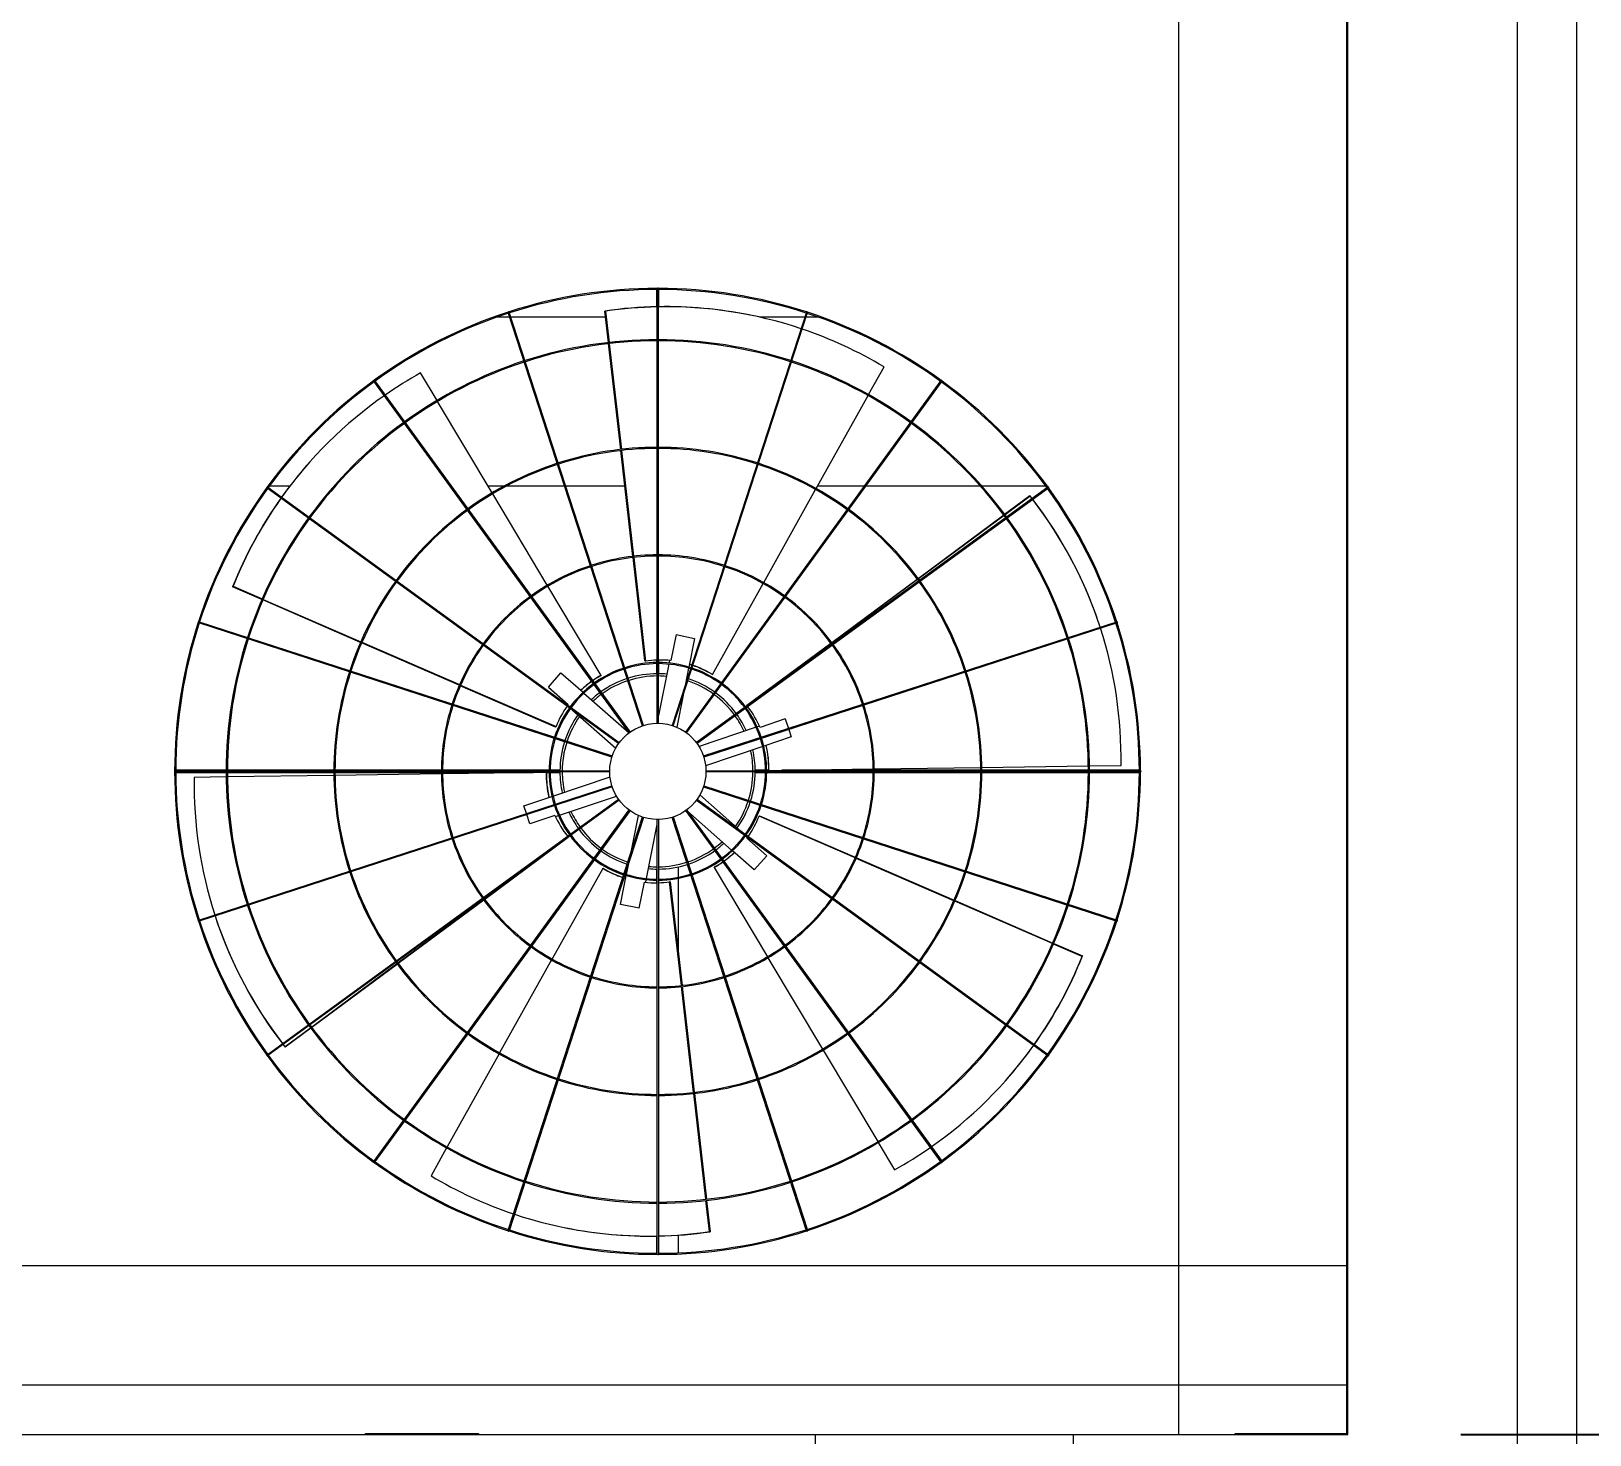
# Model space of a CAD drawing. Header units: millimetres. Extents: x -312439 to 477422, y -331570 to 212570.
# Drawn here: x 350492 to 351874, y 201899 to 203143 of the extents above; entities that cross this region are included whole.
import ezdxf

# ---------------------------------------------------------------- set-up
doc = ezdxf.new("R2010")
doc.units = ezdxf.units.MM
doc.linetypes.add('DASHDOT', pattern=[25.4, 12.7, -6.35, 0, -6.35])
doc.layers.add("MS-110TR'S", color=3, linetype='Continuous', lineweight=5)
doc.styles.add('ROMAND', font='ROMAND.SHX')
doc.dimstyles.new('1-50 (MILIMETRO)', dxfattribs={"dimscale": 0, "dimtxt": 125, "dimasz": 125, "dimexe": 100, "dimexo": 100, "dimgap": 50, "dimtad": 0, "dimdec": 0, "dimzin": 0, "dimdsep": 46, "dimtxsty": 'ROMAND', "dimcen": -390, "dimclrd": 1, "dimclre": 1, "dimclrt": 3, "dimadec": 0, "dimazin": 0, "dimtfac": 1, "dimtdec": 0, "dimtix": 1, "dimtmove": 2, "dimatfit": 2, "dimfxl": 1, "dimtvp": 1, "dimtolj": 1, "dimtzin": 0, "dimarcsym": 0})

# ---------------------------------------------------------------- blocks, each defined once
blk = doc.blocks.new('*D11')
at = {"color": 1, "lineweight": -2, "transparency": 16777216}
for p, q in [((351909.8, 204334.8), (353135.2, 204334.8)), ((353035.2, 204209.8), (353035.2, 201873.8)), ((351909.8, 201748.8), (353135.2, 201748.8))]:
    blk.add_line(p, q, dxfattribs=at)
at = {"color": 1, "transparency": 16777216}
for points in [[(353014.4, 204209.8), (353056, 204209.8), (353035.2, 204334.8)], [(353014.4, 201873.8), (353056, 201873.8), (353035.2, 201748.8)]]:
    blk.add_solid(points, dxfattribs=at)
at = {"layer": 'Defpoints', "color": 0, "transparency": 16777216}
for p in [(351809.8, 204334.8), (351809.8, 201748.8), (353035.2, 201748.8)]:
    blk.add_point(p, dxfattribs=at)
at = {"color": 3, "transparency": 16777216, "insert": (352910.2, 203041.8), "char_height": 125, "attachment_point": 5, "rotation": 90, "style": 'ROMAND'}
blk.add_mtext('\\A1;2586', dxfattribs=at)
blk = doc.blocks.new('*D12')
at = {"color": 1, "lineweight": -2, "transparency": 16777216}
for p, q in [((351759.8, 204184.8), (352383.3, 204184.8)), ((352283.3, 204059.8), (352283.3, 202023.8)), ((351759.8, 201898.8), (352383.3, 201898.8))]:
    blk.add_line(p, q, dxfattribs=at)
at = {"color": 1, "transparency": 16777216}
for points in [[(352262.5, 204059.8), (352304.1, 204059.8), (352283.3, 204184.8)], [(352262.5, 202023.8), (352304.1, 202023.8), (352283.3, 201898.8)]]:
    blk.add_solid(points, dxfattribs=at)
at = {"layer": 'Defpoints', "color": 0, "transparency": 16777216}
for p in [(351659.8, 204184.8), (351659.8, 201898.8), (352283.3, 201898.8)]:
    blk.add_point(p, dxfattribs=at)
at = {"color": 3, "transparency": 16777216, "insert": (352158.3, 203041.8), "char_height": 125, "attachment_point": 5, "rotation": 90, "style": 'ROMAND'}
blk.add_mtext('\\A1;2286', dxfattribs=at)

msp = doc.modelspace()

# ---------------------------------------------------------------- linework, layer by layer
at = {"color": 5, "linetype": 'Continuous', "lineweight": 0}
msp.add_line((351862.684, 200628.55, 0), (351862.684, 204736.097, 0), dxfattribs=at)
at = {"color": 7, "linetype": 'Continuous', "lineweight": 0}
msp.add_line((351809.752, 204334.812, 0), (351809.752, 201748.812, 0), dxfattribs=at)
at = {"color": 6, "linetype": 'DASHDOT', "ltscale": 10}
msp.add_line((351301.752, 201428.162, 0), (351301.752, 201898.812, 0), dxfattribs=at)
at = {"layer": "MS-110TR'S", "color": 3, "linetype": 'Continuous', "lineweight": 0}
for p, q in [((351509.752, 201898.812, 0), (351509.752, 204183.812, 0)), ((351658.752, 201898.812, 0), (351658.752, 204184.812, 0)), ((351659.752, 201898.812, 0), (351659.752, 204184.812, 0)), ((351046.655, 202913.889, 0), (351046.655, 202898.612, 0)), ((351047.405, 202529.388, 0), (351047.405, 202914.64, 0)), ((351048.405, 202529.388, 0), (351048.405, 202914.64, 0)), ((351048.655, 202898.65, 0), (351048.655, 202913.889, 0)), ((351034.248, 202527.146, 0), (350915.199, 202893.542, 0)), ((351035.199, 202527.455, 0), (350916.15, 202893.851, 0)), ((351000.976, 202894.827, 0), (351001.57, 202894.708, 0)), ((351004.168, 202866.923, 0), (351000.976, 202894.827, 0)), ((351001.57, 202894.708, 0), (351004.741, 202866.988, 0)), ((351179.661, 202893.851, 0), (351060.611, 202527.455, 0)), ((351061.562, 202527.146, 0), (351180.612, 202893.542, 0)), ((351129.307, 202891.277, 0), (351128.713, 202891.396, 0)), ((350916.533, 202889.437, 0), (350905.204, 202889.437, 0)), ((351001.592, 202889.437, 0), (350917.584, 202889.437, 0)), ((351178.226, 202889.437, 0), (351137.961, 202889.437, 0)), ((351190.107, 202889.437, 0), (351179.278, 202889.437, 0)), ((351015.009, 202772.144, 0), (351004.281, 202865.929, 0)), ((351004.854, 202865.995, 0), (351015.582, 202772.21, 0)), ((350852.139, 202815.569, 0), (350837.602, 202839.933, 0)), ((351234.8, 202820.691, 0), (351248.51, 202845.244, 0)), ((351022.428, 202520.947, 0), (350795.983, 202832.623, 0)), ((350796.792, 202833.211, 0), (351023.237, 202521.535, 0)), ((351072.573, 202521.535, 0), (351299.019, 202833.211, 0)), ((351073.382, 202520.947, 0), (351299.828, 202832.623, 0)), ((350901.016, 202733.644, 0), (350852.651, 202814.71, 0)), ((351188.29, 202737.4, 0), (351234.312, 202819.818, 0)), ((351025.85, 202677.365, 0), (351015.122, 202771.151, 0)), ((351015.695, 202771.216, 0), (351026.423, 202677.431, 0)), ((350738.135, 202759.717, 0), (350737.735, 202759.262, 0)), ((350721.47, 202739.437, 0), (350703.266, 202739.437, 0)), ((350911.222, 202739.437, 0), (350897.56, 202739.437, 0)), ((350965.271, 202739.437, 0), (350913.336, 202739.437, 0)), ((351018.75, 202739.437, 0), (350966.322, 202739.437, 0)), ((351230.888, 202739.437, 0), (351189.427, 202739.437, 0)), ((351333.971, 202739.437, 0), (351232.124, 202739.437, 0)), ((351392.045, 202739.437, 0), (351335.304, 202739.437, 0)), ((351013.102, 202511.4, 0), (350701.427, 202737.845, 0)), ((350702.015, 202738.654, 0), (351013.69, 202512.209, 0)), ((350949.893, 202651.72, 0), (350901.528, 202732.786, 0)), ((351393.796, 202738.654, 0), (351082.121, 202512.209, 0)), ((351394.384, 202737.845, 0), (351082.709, 202511.4, 0)), ((351141.78, 202654.109, 0), (351187.802, 202736.527, 0)), ((351355.351, 202714.625, 0), (351377.736, 202731.205, 0)), ((351377.93, 202730.631, 0), (351355.694, 202714.162, 0)), ((351377.736, 202731.205, 0), (351377.93, 202730.631, 0)), ((351278.691, 202657.847, 0), (351354.547, 202714.03, 0)), ((351354.89, 202713.567, 0), (351279.034, 202657.384, 0)), ((351036.454, 202584.66, 0), (351025.964, 202676.372, 0)), ((351026.537, 202676.437, 0), (351037.048, 202584.541, 0)), ((351202.03, 202601.069, 0), (351277.887, 202657.252, 0)), ((351278.23, 202656.788, 0), (351202.373, 202600.606, 0)), ((350670.895, 202650.354, 0), (350671.295, 202650.809, 0)), ((350696.841, 202639.086, 0), (350670.895, 202650.354, 0)), ((350671.295, 202650.809, 0), (350697.071, 202639.615, 0)), ((350997.554, 202571.833, 0), (350950.405, 202650.861, 0)), ((351096.305, 202572.671, 0), (351141.292, 202653.236, 0)), ((350784.342, 202601.085, 0), (350697.758, 202638.688, 0)), ((350697.988, 202639.217, 0), (350784.572, 202601.614, 0)), ((351007.183, 202499.438, 0), (350640.786, 202618.487, 0)), ((350641.095, 202619.438, 0), (351007.492, 202500.389, 0)), ((351088.319, 202500.389, 0), (351454.715, 202619.438, 0)), ((351455.024, 202618.487, 0), (351088.628, 202499.438, 0)), ((351438.828, 202618.292, 0), (351438.634, 202618.866, 0)), ((350785.489, 202601.216, 0), (350872.074, 202563.614, 0)), ((351063.998, 202607.936, 0), (351059.399, 202584.981, 0)), ((351063.998, 202607.936, 0), (351080.477, 202604.635, 0)), ((351080.477, 202604.635, 0), (351075.391, 202579.244, 0)), ((350871.843, 202563.085, 0), (350785.259, 202600.687, 0)), ((351126.863, 202545.397, 0), (351201.227, 202600.474, 0)), ((351201.57, 202600.01, 0), (351129.492, 202546.626, 0)), ((350950.861, 202561.487, 0), (350961.959, 202574.108, 0)), ((350961.959, 202574.108, 0), (350981.589, 202556.846, 0)), ((351036.454, 202584.66, 0), (351037.048, 202584.541, 0)), ((351046.655, 202585.409, 0), (351046.655, 202583.232, 0)), ((351046.655, 202582.232, 0), (351046.655, 202573.304, 0)), ((351057.485, 202581.759, 0), (351048.405, 202536.429, 0)), ((351048.655, 202583.238, 0), (351048.655, 202585.461, 0)), ((351048.655, 202573.304, 0), (351048.655, 202582.237, 0)), ((351058.155, 202585.102, 0), (351057.683, 202582.744, 0)), ((351075.194, 202578.259, 0), (351072.099, 202562.811, 0)), ((350957.247, 202525.995, 0), (350872.761, 202562.686, 0)), ((350872.991, 202563.215, 0), (350957.647, 202526.45, 0)), ((350950.861, 202561.487, 0), (350968.442, 202546.027, 0)), ((350997.154, 202571.378, 0), (350997.554, 202571.833, 0)), ((351046.655, 202573.304, 0), (351047.405, 202573.304, 0)), ((351048.405, 202573.304, 0), (351048.655, 202573.304, 0)), ((351095.711, 202572.79, 0), (351096.305, 202572.671, 0)), ((350982.343, 202556.183, 0), (351022.42, 202520.941, 0)), ((351070.409, 202554.374, 0), (351064.714, 202525.94, 0)), ((350971.861, 202541.363, 0), (351010.554, 202507.339, 0)), ((351126.863, 202545.397, 0), (351127.047, 202544.85, 0)), ((351160.792, 202533.181, 0), (351138.613, 202525.686, 0)), ((351160.792, 202533.181, 0), (351163.607, 202524.852, 0)), ((350957.247, 202525.995, 0), (350957.647, 202526.45, 0)), ((351047.405, 202531.437, 0), (351046.994, 202529.381, 0)), ((351135.059, 202525.798, 0), (351084.472, 202508.701, 0)), ((351138.096, 202526.824, 0), (351136.011, 202526.119, 0)), ((351163.928, 202523.904, 0), (351166.173, 202517.259, 0)), ((351140.853, 202508.702, 0), (351090.284, 202491.612, 0)), ((351166.173, 202517.259, 0), (351141.804, 202509.023, 0)), ((351335.185, 202490.275, 0), (351429.572, 202491.627, 0)), ((351430.572, 202491.641, 0), (351458.563, 202492.042, 0)), ((350619.998, 202487.232, 0), (351005.249, 202487.232, 0)), ((351005.249, 202486.232, 0), (350619.998, 202486.232, 0)), ((350665.208, 202487.732, 0), (350620.499, 202487.732, 0)), ((350620.499, 202485.732, 0), (350665.208, 202485.732, 0)), ((350665.238, 202481.83, 0), (350636.747, 202481.421, 0)), ((350760.605, 202487.732, 0), (350666.208, 202487.732, 0)), ((350666.208, 202485.732, 0), (350760.605, 202485.732, 0)), ((350760.625, 202483.196, 0), (350666.238, 202481.844, 0)), ((350856.003, 202487.732, 0), (350761.605, 202487.732, 0)), ((350761.605, 202485.732, 0), (350856.003, 202485.732, 0)), ((350856.013, 202484.563, 0), (350761.625, 202483.211, 0)), ((350951.402, 202487.732, 0), (350857.003, 202487.732, 0)), ((350857.003, 202485.732, 0), (350937.597, 202485.732, 0)), ((350948.905, 202485.894, 0), (350857.012, 202484.577, 0)), ((350949.099, 202485.32, 0), (350948.905, 202485.894, 0)), ((350948.96, 202485.732, 0), (350951.402, 202485.732, 0)), ((350961.083, 202487.732, 0), (350952.402, 202487.732, 0)), ((350952.402, 202485.732, 0), (350961.083, 202485.732, 0)), ((350954.921, 202464.919, 0), (351005.508, 202482.015, 0)), ((350961.083, 202487.232, 0), (350961.083, 202487.732, 0)), ((350961.083, 202485.732, 0), (350961.083, 202486.232, 0)), ((351090.561, 202487.232, 0), (351475.813, 202487.232, 0)), ((351475.813, 202486.232, 0), (351090.561, 202486.232, 0)), ((351143.409, 202487.732, 0), (351134.228, 202487.732, 0)), ((351134.228, 202487.732, 0), (351134.228, 202487.232, 0)), ((351134.228, 202486.232, 0), (351134.228, 202485.732, 0)), ((351134.228, 202485.732, 0), (351143.409, 202485.732, 0)), ((351146.351, 202487.732, 0), (351144.409, 202487.732, 0)), ((351144.409, 202485.732, 0), (351238.808, 202485.732, 0)), ((351146.212, 202488.144, 0), (351146.406, 202487.57, 0)), ((351146.406, 202487.57, 0), (351238.798, 202488.894, 0)), ((351238.808, 202487.732, 0), (351157.713, 202487.732, 0)), ((351239.798, 202488.908, 0), (351334.185, 202490.26, 0)), ((351334.205, 202487.732, 0), (351239.808, 202487.732, 0)), ((351239.808, 202485.732, 0), (351334.205, 202485.732, 0)), ((351429.602, 202487.732, 0), (351335.205, 202487.732, 0)), ((351335.205, 202485.732, 0), (351429.602, 202485.732, 0)), ((351474.812, 202487.732, 0), (351430.602, 202487.732, 0)), ((351430.602, 202485.732, 0), (351474.812, 202485.732, 0)), ((350640.786, 202354.977, 0), (351007.183, 202474.026, 0)), ((351007.492, 202473.075, 0), (350641.095, 202354.026, 0)), ((350929.137, 202456.205, 0), (350953.97, 202464.597, 0)), ((350960.686, 202447.813, 0), (351011.255, 202464.903, 0)), ((351121.072, 202434.191, 0), (351085.092, 202465.83, 0)), ((351088.319, 202473.075, 0), (351454.715, 202354.026, 0)), ((351088.628, 202474.026, 0), (351455.024, 202354.977, 0)), ((350701.427, 202235.619, 0), (351013.102, 202462.064, 0)), ((351013.69, 202461.255, 0), (350702.015, 202234.81, 0)), ((350795.983, 202140.841, 0), (351022.428, 202452.517, 0)), ((351023.237, 202451.929, 0), (350796.792, 202140.253, 0)), ((350931.433, 202449.413, 0), (350929.137, 202456.205, 0)), ((351299.019, 202140.253, 0), (351072.573, 202451.929, 0)), ((351073.382, 202452.517, 0), (351299.828, 202140.841, 0)), ((351113.226, 202417.054, 0), (351074.24, 202451.336, 0)), ((351082.121, 202461.255, 0), (351393.796, 202234.81, 0)), ((351082.709, 202462.064, 0), (351394.384, 202235.619, 0)), ((350915.199, 202079.922, 0), (351034.248, 202446.318, 0)), ((351035.199, 202446.009, 0), (350916.15, 202079.613, 0)), ((350934.518, 202440.283, 0), (350931.753, 202448.466, 0)), ((350956.697, 202447.778, 0), (350934.518, 202440.283, 0)), ((350957.214, 202446.64, 0), (350959.735, 202447.492, 0)), ((351024.098, 202415.078, 0), (351030.637, 202447.724, 0)), ((351037.836, 202391.756, 0), (351047.405, 202439.531, 0)), ((351047.405, 202058.824, 0), (351047.405, 202444.076, 0)), ((351048.405, 202444.076, 0), (351048.405, 202058.824, 0)), ((351179.661, 202079.613, 0), (351060.611, 202446.009, 0)), ((351061.562, 202446.318, 0), (351180.612, 202079.922, 0)), ((351138.064, 202447.469, 0), (351137.664, 202447.014, 0)), ((351222.74, 202410.066, 0), (351137.664, 202447.014, 0)), ((351138.064, 202447.469, 0), (351222.971, 202410.595, 0)), ((350968.448, 202428.067, 0), (350894.407, 202373.229, 0)), ((350968.448, 202428.067, 0), (350968.362, 202428.322, 0)), ((351126.869, 202427.437, 0), (351144.45, 202411.977, 0)), ((350894.064, 202373.693, 0), (350940.062, 202407.761, 0)), ((351133.352, 202399.356, 0), (351113.98, 202416.39, 0)), ((351144.45, 202411.977, 0), (351133.352, 202399.356, 0)), ((351310.242, 202372.066, 0), (351223.657, 202409.668, 0)), ((351223.888, 202410.197, 0), (351310.472, 202372.594, 0)), ((350999.006, 202400.793, 0), (350954.138, 202320.442, 0)), ((350999.6, 202400.674, 0), (350999.006, 202400.793, 0)), ((351014.834, 202368.829, 0), (351019.948, 202394.362, 0)), ((351020.146, 202395.347, 0), (351022.408, 202406.64, 0)), ((351047.405, 202400.16, 0), (351046.655, 202400.16, 0)), ((351046.655, 202400.16, 0), (351046.655, 202391.232, 0)), ((351048.655, 202400.16, 0), (351048.405, 202400.16, 0)), ((351048.655, 202391.227, 0), (351048.655, 202400.16, 0)), ((351066.025, 202402.125, 0), (351066.025, 202392.958, 0)), ((351098.156, 202402.086, 0), (351097.756, 202401.631, 0)), ((351097.756, 202401.631, 0), (351145.036, 202322.384, 0)), ((351031.313, 202365.528, 0), (351035.911, 202388.483, 0)), ((351037.156, 202388.362, 0), (351037.638, 202390.771, 0)), ((351046.655, 202390.232, 0), (351046.655, 202388.003, 0)), ((351048.655, 202388.055, 0), (351048.655, 202390.226, 0)), ((351068.78, 202296.972, 0), (351058.263, 202388.923, 0)), ((351058.857, 202388.804, 0), (351058.263, 202388.923, 0)), ((351058.857, 202388.804, 0), (351069.354, 202297.036, 0)), ((351066.025, 202391.94, 0), (351066.025, 202326.138, 0)), ((350817.404, 202316.915, 0), (350893.261, 202373.098, 0)), ((350893.603, 202372.634, 0), (350817.747, 202316.451, 0)), ((351031.313, 202365.528, 0), (351014.834, 202368.829, 0)), ((351397.743, 202334.065, 0), (351311.159, 202371.667, 0)), ((351311.389, 202372.196, 0), (351397.973, 202334.594, 0)), ((350656.483, 202355.172, 0), (350656.677, 202354.598, 0)), ((351424.016, 202322.655, 0), (351398.66, 202333.667, 0)), ((351398.891, 202334.195, 0), (351424.416, 202323.11, 0)), ((350740.744, 202260.137, 0), (350816.6, 202316.32, 0)), ((350816.943, 202315.856, 0), (350741.086, 202259.673, 0)), ((350953.65, 202319.569, 0), (350907.628, 202237.151, 0)), ((351145.548, 202321.525, 0), (351193.913, 202240.459, 0)), ((351424.416, 202323.11, 0), (351424.016, 202322.655, 0)), ((351079.622, 202202.192, 0), (351068.894, 202295.978, 0)), ((351069.467, 202296.042, 0), (351080.195, 202202.257, 0)), ((350717.38, 202242.833, 0), (350739.94, 202259.542, 0)), ((350740.283, 202259.078, 0), (350717.574, 202242.259, 0)), ((350717.574, 202242.259, 0), (350717.38, 202242.833, 0)), ((350907.14, 202236.278, 0), (350861.118, 202153.86, 0)), ((351194.426, 202239.6, 0), (351242.79, 202158.535, 0)), ((351357.176, 202213.747, 0), (351357.576, 202214.202, 0)), ((351090.463, 202107.413, 0), (351079.735, 202201.199, 0)), ((351080.308, 202201.263, 0), (351091.036, 202107.478, 0)), ((350860.63, 202152.987, 0), (350846.8, 202128.22, 0)), ((351243.303, 202157.676, 0), (351257.708, 202133.531, 0)), ((351093.741, 202078.756, 0), (351090.576, 202106.42, 0)), ((351091.15, 202106.485, 0), (351094.335, 202078.637, 0)), ((350966.004, 202082.187, 0), (350966.598, 202082.068, 0)), ((351094.335, 202078.637, 0), (351093.741, 202078.756, 0)), ((351046.655, 202074.814, 0), (351046.655, 202059.575, 0)), ((351048.655, 202059.575, 0), (351048.655, 202074.852, 0)), ((351066.025, 202075.636, 0), (351066.025, 202059.969, 0)), ((346958.383, 202048.812, 0), (351658.752, 202048.812, 0)), ((351658.752, 201998.812, 0), (351659.752, 201998.812, 0)), ((351658.752, 201942.812, 0), (346959.383, 201942.812, 0)), ((342257.014, 201898.812, 0), (351659.752, 201898.812, 0)), ((350788.778, 201899.812, 0), (350888.778, 201899.812, 0)), ((350788.778, 201898.812, 0), (350788.778, 201899.812, 0)), ((350888.778, 201899.812, 0), (350888.778, 201898.812, 0)), ((351187.252, 201898.812, 0), (351187.252, 201851.212, 0)), ((351416.252, 201898.812, 0), (351416.252, 201851.212, 0)), ((351559.752, 201898.812, 0), (351559.752, 201899.812, 0)), ((351559.752, 201899.812, 0), (351658.752, 201899.812, 0))]:
    msp.add_line(p, q, dxfattribs=at)
msp.add_circle((351047.905, 202486.732, 0), 42.659, dxfattribs=at)
for centre, radius, start, end in [((351047.655, 202486.732, 0), 428.158, 90.024494, 107.917544), ((351047.655, 202486.732, 0), 427.158, 90.033533, 107.901042), ((351047.905, 202914.64, 0), 0.5, 0, 180), ((351047.655, 202486.732, 0), 428.158, 72.030975, 89.908558), ((351047.655, 202486.732, 0), 427.158, 72.035174, 89.899401), ((351047.655, 202486.732, 0), 428.158, 108.018773, 125.932197), ((351047.655, 202486.732, 0), 427.158, 108.035174, 125.905805), ((350915.675, 202893.697, 0), 0.5, 18, 198), ((351180.136, 202893.697, 0), 0.5, 342, 162), ((351047.655, 202486.732, 0), 427.158, 54.039937, 71.901042), ((351047.655, 202486.732, 0), 428.158, 54.03841, 71.905364), ((351047.905, 202486.732, 0), 382.698, 90.074858, 107.925142), ((351047.905, 202486.732, 0), 381.698, 90.075054, 107.924946), ((351047.905, 202486.732, 0), 382.698, 72.074858, 89.925142), ((351047.905, 202486.732, 0), 381.698, 72.075054, 89.924946), ((351047.905, 202486.732, 0), 382.698, 108.074858, 125.925142), ((351047.905, 202486.732, 0), 382.698, 54.074858, 71.925142), ((351047.905, 202486.732, 0), 381.698, 108.075054, 125.924946), ((351047.905, 202486.732, 0), 381.698, 54.075054, 71.924946), ((351047.655, 202486.732, 0), 428.158, 126.013622, 143.951759), ((351047.655, 202486.732, 0), 427.158, 126.039937, 143.913223), ((350796.387, 202832.917, 0), 0.5, 36, 216), ((351299.423, 202832.917, 0), 0.5, 324, 144), ((351047.655, 202486.732, 0), 427.158, 36.047356, 53.905805), ((351047.655, 202486.732, 0), 428.158, 36.046941, 53.907446), ((351047.905, 202486.732, 0), 382.698, 126.074858, 143.925142), ((351047.905, 202486.732, 0), 381.698, 126.075054, 143.924946), ((351047.905, 202486.732, 0), 381.698, 36.075054, 53.924946), ((351047.905, 202486.732, 0), 382.698, 36.074858, 53.925142), ((351047.905, 202486.732, 0), 287.302, 90.099714, 107.900286), ((351047.905, 202486.732, 0), 286.302, 90.100062, 107.899938), ((351047.905, 202486.732, 0), 287.302, 72.099714, 89.900286), ((351047.905, 202486.732, 0), 286.302, 72.100062, 89.899938), ((351047.905, 202486.732, 0), 287.302, 108.099714, 125.900286), ((351047.905, 202486.732, 0), 286.302, 108.100062, 125.899938), ((351047.905, 202486.732, 0), 286.302, 54.100062, 71.899938), ((351047.905, 202486.732, 0), 287.302, 54.099714, 71.900286), ((351047.655, 202486.732, 0), 428.158, 144.008871, 161.974926), ((351047.655, 202486.732, 0), 427.158, 144.047356, 161.922571), ((350701.721, 202738.25, 0), 0.5, 54, 234), ((351047.655, 202486.732, 0), 427.158, 18.056704, 35.913223), ((351394.09, 202738.25, 0), 0.5, 306, 126), ((351047.655, 202486.732, 0), 428.158, 18.056552, 35.913726), ((351047.905, 202486.732, 0), 287.302, 126.099714, 143.900286), ((351047.905, 202486.732, 0), 286.302, 126.100062, 143.899938), ((351047.905, 202486.732, 0), 286.302, 36.100062, 53.899938), ((351047.905, 202486.732, 0), 287.302, 36.099714, 53.900286), ((351047.905, 202486.732, 0), 382.698, 144.074858, 161.925142), ((351047.905, 202486.732, 0), 381.698, 144.075054, 161.924946), ((351047.905, 202486.732, 0), 381.698, 18.075054, 35.924946), ((351047.905, 202486.732, 0), 382.698, 18.074858, 35.925142), ((351047.905, 202486.732, 0), 191.905, 90.149282, 107.850718), ((351047.905, 202486.732, 0), 190.905, 90.150064, 107.849936), ((351047.905, 202486.732, 0), 191.905, 72.149282, 89.850718), ((351047.905, 202486.732, 0), 190.905, 72.150064, 89.849936), ((351047.905, 202486.732, 0), 191.905, 108.149282, 125.850718), ((351047.905, 202486.732, 0), 190.905, 108.150064, 125.849936), ((351047.905, 202486.732, 0), 190.905, 54.150064, 71.849936), ((351047.905, 202486.732, 0), 191.905, 54.149282, 71.850718), ((351047.905, 202486.732, 0), 287.302, 144.099714, 161.900286), ((351047.905, 202486.732, 0), 286.302, 144.100062, 161.899938), ((351047.905, 202486.732, 0), 286.302, 18.100062, 35.899938), ((351047.905, 202486.732, 0), 287.302, 18.099714, 35.900286), ((351047.905, 202486.732, 0), 191.905, 126.149282, 143.850718), ((351047.905, 202486.732, 0), 190.905, 126.150064, 143.849936), ((351047.905, 202486.732, 0), 190.905, 36.150064, 53.849936), ((351047.905, 202486.732, 0), 191.905, 36.149282, 53.850718), ((351047.655, 202486.732, 0), 428.158, 162.004374, 197.995626), ((351047.655, 202486.732, 0), 427.158, 162.056704, 179.932934), ((350640.941, 202618.963, 0), 0.5, 72, 252), ((351047.655, 202486.732, 0), 427.158, 0.067066, 17.922571), ((351454.87, 202618.963, 0), 0.5, 288, 108), ((351047.655, 202486.732, 0), 428.158, 0.06691, 17.922771), ((351047.905, 202486.732, 0), 382.698, 162.074858, 179.925142), ((351047.905, 202486.732, 0), 381.698, 162.075054, 179.924946), ((351047.905, 202486.732, 0), 381.698, 0.075054, 17.924946), ((351047.905, 202486.732, 0), 382.698, 0.074858, 17.925142), ((351047.905, 202486.732, 0), 191.905, 144.149282, 161.850718), ((351047.905, 202486.732, 0), 190.905, 144.150064, 161.849936), ((351047.905, 202486.732, 0), 190.905, 18.150064, 35.849936), ((351047.905, 202486.732, 0), 191.905, 18.149282, 35.850718), ((351047.905, 202486.732, 0), 287.302, 162.099714, 179.900286), ((351047.905, 202486.732, 0), 286.302, 162.100062, 179.899938), ((351047.905, 202486.732, 0), 96.508, 108.296845, 125.703155), ((351047.905, 202486.732, 0), 95.508, 108.299953, 125.700047), ((351047.905, 202486.732, 0), 96.508, 90.296845, 107.703155), ((351047.905, 202486.732, 0), 95.508, 90.299953, 107.700047), ((351047.905, 202486.732, 0), 96.508, 72.296845, 89.703155), ((351047.905, 202486.732, 0), 95.508, 72.299953, 89.700047), ((351047.905, 202486.732, 0), 95.508, 54.299953, 71.700047), ((351047.905, 202486.732, 0), 96.508, 54.296845, 71.703155), ((351047.905, 202486.732, 0), 286.302, 0.100062, 17.899938), ((351047.905, 202486.732, 0), 287.302, 0.099714, 17.900286), ((351047.905, 202486.732, 0), 96.508, 126.296845, 143.703155), ((351047.905, 202486.732, 0), 95.508, 126.299953, 143.700047), ((351047.655, 202486.732, 0), 86.578, 108.173543, 125.535257), ((351047.655, 202486.732, 0), 84.578, 108.177647, 125.524267), ((351047.655, 202486.732, 0), 86.578, 90.165445, 107.511756), ((351047.655, 202486.732, 0), 84.578, 90.169358, 107.500211), ((351047.655, 202486.732, 0), 86.578, 84.656808, 89.503658), ((351047.655, 202486.732, 0), 84.578, 84.798838, 89.491921), ((351047.655, 202486.732, 0), 84.578, 72.177647, 72.547384), ((351047.655, 202486.732, 0), 86.578, 72.173543, 72.689414), ((351047.655, 202486.732, 0), 84.578, 54.201702, 71.500211), ((351047.655, 202486.732, 0), 86.578, 54.197043, 71.511756), ((351047.905, 202486.732, 0), 95.508, 36.299953, 53.700047), ((351047.905, 202486.732, 0), 96.508, 36.296845, 53.703155), ((351047.655, 202486.732, 0), 86.578, 126.197043, 132.689414), ((351047.655, 202486.732, 0), 84.578, 126.201702, 132.547384), ((351047.655, 202486.732, 0), 84.578, 36.23917, 53.524267), ((351047.655, 202486.732, 0), 86.578, 36.233645, 53.535257), ((351047.905, 202486.732, 0), 191.905, 162.149282, 179.850718), ((351047.905, 202486.732, 0), 190.905, 162.150064, 179.849936), ((351047.905, 202486.732, 0), 96.508, 144.296845, 161.703155), ((351047.905, 202486.732, 0), 95.508, 144.299953, 161.700047), ((351047.655, 202486.732, 0), 86.578, 144.656808, 161.617982), ((351047.655, 202486.732, 0), 84.578, 144.798838, 161.608948), ((351047.655, 202486.732, 0), 84.578, 24.798838, 35.561735), ((351047.655, 202486.732, 0), 86.578, 24.656808, 35.57186), ((351047.905, 202486.732, 0), 95.508, 18.299953, 35.700047), ((351047.905, 202486.732, 0), 96.508, 18.296845, 35.703155), ((351047.905, 202486.732, 0), 190.905, 0.150064, 17.849936), ((351047.905, 202486.732, 0), 191.905, 0.149282, 17.850718), ((351047.905, 202486.732, 0), 96.508, 162.296845, 179.703155), ((351047.905, 202486.732, 0), 95.508, 162.299953, 179.700047), ((351047.655, 202486.732, 0), 86.578, 162.279766, 179.669108), ((351047.655, 202486.732, 0), 84.578, 162.286382, 179.661283), ((351047.655, 202486.732, 0), 84.578, 0.338717, 12.547384), ((351047.655, 202486.732, 0), 86.578, 0.330892, 12.689414), ((351047.905, 202486.732, 0), 95.508, 0.299953, 17.700047), ((351047.905, 202486.732, 0), 96.508, 0.296845, 17.703155), ((350619.998, 202486.732, 0), 0.5, 90, 270), ((351047.655, 202486.732, 0), 427.158, 180.067066, 197.943296), ((351047.905, 202486.732, 0), 382.698, 180.074858, 197.925142), ((351047.905, 202486.732, 0), 381.698, 180.075054, 197.924946), ((351047.905, 202486.732, 0), 287.302, 180.099714, 197.900286), ((351047.905, 202486.732, 0), 286.302, 180.100062, 197.899938), ((351047.905, 202486.732, 0), 191.905, 180.149282, 197.850718), ((351047.905, 202486.732, 0), 190.905, 180.150064, 197.849936), ((351047.905, 202486.732, 0), 96.508, 180.296845, 197.703155), ((351047.905, 202486.732, 0), 95.508, 180.299953, 197.700047), ((351047.655, 202486.732, 0), 86.578, 180.330892, 192.689414), ((351047.655, 202486.732, 0), 84.578, 180.338717, 192.547384), ((351047.655, 202486.732, 0), 84.578, 342.391052, 359.661283), ((351047.655, 202486.732, 0), 86.578, 342.382018, 359.669108), ((351047.905, 202486.732, 0), 95.508, 342.299953, 359.700047), ((351047.905, 202486.732, 0), 96.508, 342.296845, 359.703155), ((351047.905, 202486.732, 0), 190.905, 342.150064, 359.849936), ((351047.905, 202486.732, 0), 191.905, 342.149282, 359.850718), ((351047.905, 202486.732, 0), 286.302, 342.100062, 359.899938), ((351047.905, 202486.732, 0), 287.302, 342.099714, 359.900286), ((351047.905, 202486.732, 0), 381.698, 342.075054, 359.924946), ((351047.905, 202486.732, 0), 382.698, 342.074858, 359.925142), ((351047.655, 202486.732, 0), 427.158, 342.077429, 359.932934), ((351047.655, 202486.732, 0), 428.158, 342.077229, 359.93309), ((351475.813, 202486.732, 0), 0.5, 270, 90), ((351047.905, 202486.732, 0), 96.508, 198.296845, 215.703155), ((351047.905, 202486.732, 0), 95.508, 198.299953, 215.700047), ((351047.655, 202486.732, 0), 86.578, 204.656808, 215.766355), ((351047.655, 202486.732, 0), 84.578, 204.798838, 215.76083), ((351047.655, 202486.732, 0), 84.578, 324.798838, 341.713618), ((351047.655, 202486.732, 0), 86.578, 324.656808, 341.720234), ((351047.905, 202486.732, 0), 95.508, 324.299953, 341.700047), ((351047.905, 202486.732, 0), 96.508, 324.296845, 341.703155), ((351047.655, 202486.732, 0), 86.578, 216.42814, 233.802957), ((351047.655, 202486.732, 0), 84.578, 216.438265, 233.798298), ((351047.905, 202486.732, 0), 191.905, 198.149282, 215.850718), ((351047.905, 202486.732, 0), 190.905, 198.150064, 215.849936), ((351047.905, 202486.732, 0), 96.508, 216.296845, 233.703155), ((351047.905, 202486.732, 0), 95.508, 216.299953, 233.700047), ((351047.655, 202486.732, 0), 84.578, 306.475733, 312.547384), ((351047.655, 202486.732, 0), 86.578, 306.464743, 312.689414), ((351047.905, 202486.732, 0), 95.508, 306.299953, 323.700047), ((351047.905, 202486.732, 0), 96.508, 306.296845, 323.703155), ((351047.905, 202486.732, 0), 190.905, 324.150064, 341.849936), ((351047.905, 202486.732, 0), 191.905, 324.149282, 341.850718), ((351047.905, 202486.732, 0), 96.508, 234.296845, 251.703155), ((351047.905, 202486.732, 0), 95.508, 234.299953, 251.700047), ((351047.655, 202486.732, 0), 86.578, 234.464743, 251.826457), ((351047.655, 202486.732, 0), 84.578, 234.475733, 251.822353), ((351047.655, 202486.732, 0), 84.578, 288.499789, 305.798298), ((351047.655, 202486.732, 0), 86.578, 288.488244, 305.802957), ((351047.905, 202486.732, 0), 95.508, 288.299953, 305.700047), ((351047.905, 202486.732, 0), 96.508, 288.296845, 305.703155), ((351047.905, 202486.732, 0), 287.302, 198.099714, 215.900286), ((351047.905, 202486.732, 0), 286.302, 198.100062, 215.899938), ((351047.905, 202486.732, 0), 96.508, 252.296845, 269.703155), ((351047.905, 202486.732, 0), 95.508, 252.299953, 269.700047), ((351047.655, 202486.732, 0), 86.578, 252.488244, 252.689414), ((351047.655, 202486.732, 0), 84.578, 252.499789, 252.547384), ((351047.655, 202486.732, 0), 86.578, 264.656808, 269.834555), ((351047.655, 202486.732, 0), 84.578, 264.798838, 269.830642), ((351047.655, 202486.732, 0), 84.578, 270.508079, 287.822353), ((351047.655, 202486.732, 0), 86.578, 270.496342, 287.826457), ((351047.905, 202486.732, 0), 95.508, 270.299953, 287.700047), ((351047.905, 202486.732, 0), 96.508, 270.296845, 287.703155), ((351047.905, 202486.732, 0), 286.302, 324.100062, 341.899938), ((351047.905, 202486.732, 0), 287.302, 324.099714, 341.900286), ((351047.905, 202486.732, 0), 382.698, 198.074858, 215.925142), ((351047.905, 202486.732, 0), 381.698, 198.075054, 215.924946), ((351047.905, 202486.732, 0), 191.905, 216.149282, 233.850718), ((351047.905, 202486.732, 0), 190.905, 216.150064, 233.849936), ((351047.905, 202486.732, 0), 190.905, 306.150064, 323.849936), ((351047.905, 202486.732, 0), 191.905, 306.149282, 323.850718), ((351047.905, 202486.732, 0), 381.698, 324.075054, 341.924946), ((351047.905, 202486.732, 0), 382.698, 324.074858, 341.925142), ((350640.941, 202354.501, 0), 0.5, 108, 288), ((351047.655, 202486.732, 0), 428.158, 198.025074, 215.991129), ((351047.655, 202486.732, 0), 427.158, 198.077429, 215.952644), ((351047.655, 202486.732, 0), 427.158, 324.086777, 341.943296), ((351047.655, 202486.732, 0), 428.158, 324.086274, 341.943448), ((351454.87, 202354.501, 0), 0.5, 252, 72), ((351047.905, 202486.732, 0), 191.905, 234.149282, 251.850718), ((351047.905, 202486.732, 0), 190.905, 234.150064, 251.849936), ((351047.905, 202486.732, 0), 190.905, 288.150064, 305.849936), ((351047.905, 202486.732, 0), 191.905, 288.149282, 305.850718), ((351047.905, 202486.732, 0), 287.302, 216.099714, 233.900286), ((351047.905, 202486.732, 0), 286.302, 216.100062, 233.899938), ((351047.905, 202486.732, 0), 286.302, 306.100062, 323.899938), ((351047.905, 202486.732, 0), 287.302, 306.099714, 323.900286), ((351047.905, 202486.732, 0), 191.905, 252.149282, 269.850718), ((351047.905, 202486.732, 0), 190.905, 252.150064, 269.849936), ((351047.905, 202486.732, 0), 190.905, 270.150064, 287.849936), ((351047.905, 202486.732, 0), 191.905, 270.149282, 287.850718), ((351047.905, 202486.732, 0), 382.698, 216.074858, 233.925142), ((351047.905, 202486.732, 0), 381.698, 216.075054, 233.924946), ((351047.905, 202486.732, 0), 381.698, 306.075054, 323.924946), ((351047.905, 202486.732, 0), 382.698, 306.074858, 323.925142), ((351047.905, 202486.732, 0), 287.302, 234.099714, 251.900286), ((351047.905, 202486.732, 0), 286.302, 234.100062, 251.899938), ((351047.905, 202486.732, 0), 286.302, 288.100062, 305.899938), ((351047.905, 202486.732, 0), 287.302, 288.099714, 305.900286), ((350701.721, 202235.214, 0), 0.5, 126, 306), ((351047.655, 202486.732, 0), 428.158, 216.048241, 233.986378), ((351047.655, 202486.732, 0), 427.158, 216.086777, 233.960063), ((351047.655, 202486.732, 0), 427.158, 306.094195, 323.952644), ((351047.655, 202486.732, 0), 428.158, 306.092554, 323.953059), ((351394.09, 202235.214, 0), 0.5, 234, 54), ((351047.905, 202486.732, 0), 286.302, 252.100062, 269.899938), ((351047.905, 202486.732, 0), 286.302, 270.100062, 287.899938), ((351047.905, 202486.732, 0), 287.302, 252.099714, 269.900286), ((351047.905, 202486.732, 0), 287.302, 270.099714, 287.900286), ((351047.905, 202486.732, 0), 382.698, 234.074858, 251.925142), ((351047.905, 202486.732, 0), 381.698, 234.075054, 251.924946), ((351047.905, 202486.732, 0), 381.698, 288.075054, 305.924946), ((351047.905, 202486.732, 0), 382.698, 288.074858, 305.925142), ((350796.387, 202140.547, 0), 0.5, 144, 324), ((351047.655, 202486.732, 0), 428.158, 234.067803, 251.981227), ((351047.655, 202486.732, 0), 427.158, 234.094195, 251.964826), ((351047.655, 202486.732, 0), 427.158, 288.098958, 305.960063), ((351047.655, 202486.732, 0), 428.158, 288.094636, 305.96159), ((351299.423, 202140.547, 0), 0.5, 216, 36), ((351047.905, 202486.732, 0), 382.698, 252.074858, 269.925142), ((351047.905, 202486.732, 0), 381.698, 252.075054, 269.924946), ((351047.905, 202486.732, 0), 381.698, 270.075054, 287.924946), ((351047.905, 202486.732, 0), 382.698, 270.074858, 287.925142), ((350915.675, 202079.767, 0), 0.5, 162, 342), ((351047.655, 202486.732, 0), 428.158, 252.082456, 269.975506), ((351047.655, 202486.732, 0), 427.158, 252.098958, 269.966467), ((351047.655, 202486.732, 0), 428.158, 270.091442, 287.969025), ((351047.655, 202486.732, 0), 427.158, 270.100599, 287.964826), ((351180.136, 202079.767, 0), 0.5, 198, 18), ((351047.905, 202058.824, 0), 0.5, 180, 0)]:
    msp.add_arc(centre, radius, start, end, dxfattribs=at)
for centre, major_axis, start_param, end_param in [((351047.655, 202486.732, 0), (81.057, 404.664), 0.2078073, 0.32590727), ((351048.25, 202486.613, 0), (81.057, 404.664), 0.20931516, 0.32590727), ((351048.25, 202486.613, 0), (81.057, 404.664), 6.16322366, 6.48996283), ((351047.655, 202486.732, 0), (81.057, 404.664), 0, 0.20526967), ((351048.25, 202486.613, 0), (81.057, 404.664), 5.95727804, 6.16068281), ((351048.056, 202487.187, 0), (-309.921, 272.53), 5.95727804, 6.05118317), ((351048.056, 202487.187, 0), (-309.921, 272.53), 6.05371958, 6.38060415), ((351047.655, 202486.732, 0), (-309.921, 272.53), 0, 0.09588536), ((351047.655, 202486.732, 0), (-309.921, 272.53), 0.09842683, 0.32590727), ((351048.056, 202487.187, 0), (-309.921, 272.53), 0.09996031, 0.32590727), ((351047.655, 202486.732, 0), (390.978, 132.134), 0.3172674, 0.32590727), ((351047.849, 202486.158, 0), (390.978, 132.134), 0.31873174, 0.32590727), ((351047.849, 202486.158, 0), (390.978, 132.134), 6.27347339, 6.59938579), ((351047.655, 202486.732, 0), (390.978, 132.134), 0, 0.31473615), ((351047.849, 202486.158, 0), (390.978, 132.134), 5.95727804, 6.27093083), ((351048.25, 202486.613, 0), (19.451, 97.105), 0.21610048, 0.32590727), ((351048.25, 202486.613, 0), (19.451, 97.105), 0.08898637, 0.20552527), ((351047.655, 202486.732, 0), (19.451, 97.105), 6.16380472, 6.18740867), ((351048.25, 202486.613, 0), (19.451, 97.105), 6.17017799, 6.19385728), ((351047.655, 202486.732, 0), (19.451, 97.105), 5.95727804, 6.15321616), ((351048.25, 202486.613, 0), (19.451, 97.105), 5.95727804, 6.15958939), ((351048.056, 202487.187, 0), (-74.37, 65.397), 6.06086145, 6.19385728), ((351047.655, 202486.732, 0), (-74.37, 65.397), 6.05461193, 6.18740867), ((351048.056, 202487.187, 0), (-74.37, 65.397), 5.95727804, 6.0502913), ((351047.655, 202486.732, 0), (-74.37, 65.397), 5.95727804, 6.04404185), ((351048.056, 202487.187, 0), (-74.37, 65.397), 0.08898637, 0.09706817), ((351048.056, 202487.187, 0), (-74.37, 65.397), 0.10765943, 0.32590727), ((351047.849, 202486.158, 0), (93.82, 31.707), 0.08898637, 0.31565174), ((351047.655, 202486.732, 0), (93.82, 31.707), 5.95727804, 6.18740867), ((351047.849, 202486.158, 0), (93.82, 31.707), 5.95727804, 6.19385728), ((351047.461, 202487.306, 0), (-390.978, -132.134), 5.95727804, 6.27132368), ((351047.461, 202487.306, 0), (-93.82, -31.707), 5.95727804, 6.19385728), ((351047.655, 202486.732, 0), (-93.82, -31.707), 5.95727804, 6.18740867), ((351047.461, 202487.306, 0), (-93.82, -31.707), 0.08898637, 0.31875187), ((351047.255, 202486.277, 0), (74.37, -65.397), 0.11077229, 0.32590727), ((351047.255, 202486.277, 0), (74.37, -65.397), 0.08898637, 0.10018082), ((351047.655, 202486.732, 0), (74.37, -65.397), 6.05888766, 6.18740867), ((351047.255, 202486.277, 0), (74.37, -65.397), 6.0651374, 6.19385728), ((351047.061, 202486.851, 0), (-19.451, -97.105), 5.95727804, 6.16462452), ((351047.655, 202486.732, 0), (-19.451, -97.105), 5.95727804, 6.15825136), ((351047.255, 202486.277, 0), (74.37, -65.397), 5.95727804, 6.05456696), ((351047.655, 202486.732, 0), (74.37, -65.397), 5.95727804, 6.04831757), ((351047.061, 202486.851, 0), (-19.451, -97.105), 6.17521346, 6.19385728), ((351047.655, 202486.732, 0), (-19.451, -97.105), 6.16883991, 6.18740867), ((351047.061, 202486.851, 0), (-19.451, -97.105), 0.08898637, 0.21081282), ((351047.061, 202486.851, 0), (-19.451, -97.105), 0.22138839, 0.32590727), ((351047.461, 202487.306, 0), (-390.978, -132.134), 6.27386624, 6.60012971), ((351047.655, 202486.732, 0), (-390.978, -132.134), 0, 0.31548007), ((351047.255, 202486.277, 0), (309.921, -272.53), 0.10070723, 0.32590727), ((351047.655, 202486.732, 0), (309.921, -272.53), 0.09917375, 0.32590727), ((351047.655, 202486.732, 0), (-390.978, -132.134), 0.31801132, 0.32590727), ((351047.461, 202487.306, 0), (-390.978, -132.134), 0.31947566, 0.32590727), ((351047.255, 202486.277, 0), (309.921, -272.53), 6.05474559, 6.38135106), ((351047.655, 202486.732, 0), (309.921, -272.53), 0, 0.09663228), ((351047.255, 202486.277, 0), (309.921, -272.53), 5.95727804, 6.05220917), ((351047.061, 202486.851, 0), (-81.057, -404.664), 5.95727804, 6.16189106), ((351047.061, 202486.851, 0), (-81.057, -404.664), 6.16443191, 6.49123165), ((351047.655, 202486.732, 0), (-81.057, -404.664), 0, 0.20653849), ((351047.061, 202486.851, 0), (-81.057, -404.664), 0.21058398, 0.32590727), ((351047.655, 202486.732, 0), (-81.057, -404.664), 0.20907612, 0.32590727)]:
    msp.add_ellipse(centre, major_axis=major_axis, ratio=0.95299045, start_param=start_param, end_param=end_param, dxfattribs=at)

# ---------------------------------------------------------------- dimensions: what is measured, and where the dimension line sits
for base, p1, p2, picture, middle in [((353035.202, 201748.812, 0), (351809.752, 204334.812, 0), (351809.752, 201748.812, 0), '*D11', (352910.202, 203041.812, 0)), ((352283.297, 201898.812, 0), (351659.752, 204184.812, 0), (351659.752, 201898.812, 0), '*D12', (352158.297, 203041.812, 0))]:
    dim = msp.add_linear_dim(base=base, p1=p1, p2=p2, angle=90, dimstyle='1-50 (MILIMETRO)', override={"dimscale": 1})
    dim.commit()
    dim.dimension.update_dxf_attribs({"geometry": picture, "text_midpoint": middle})

doc.saveas('drawing.dxf')
